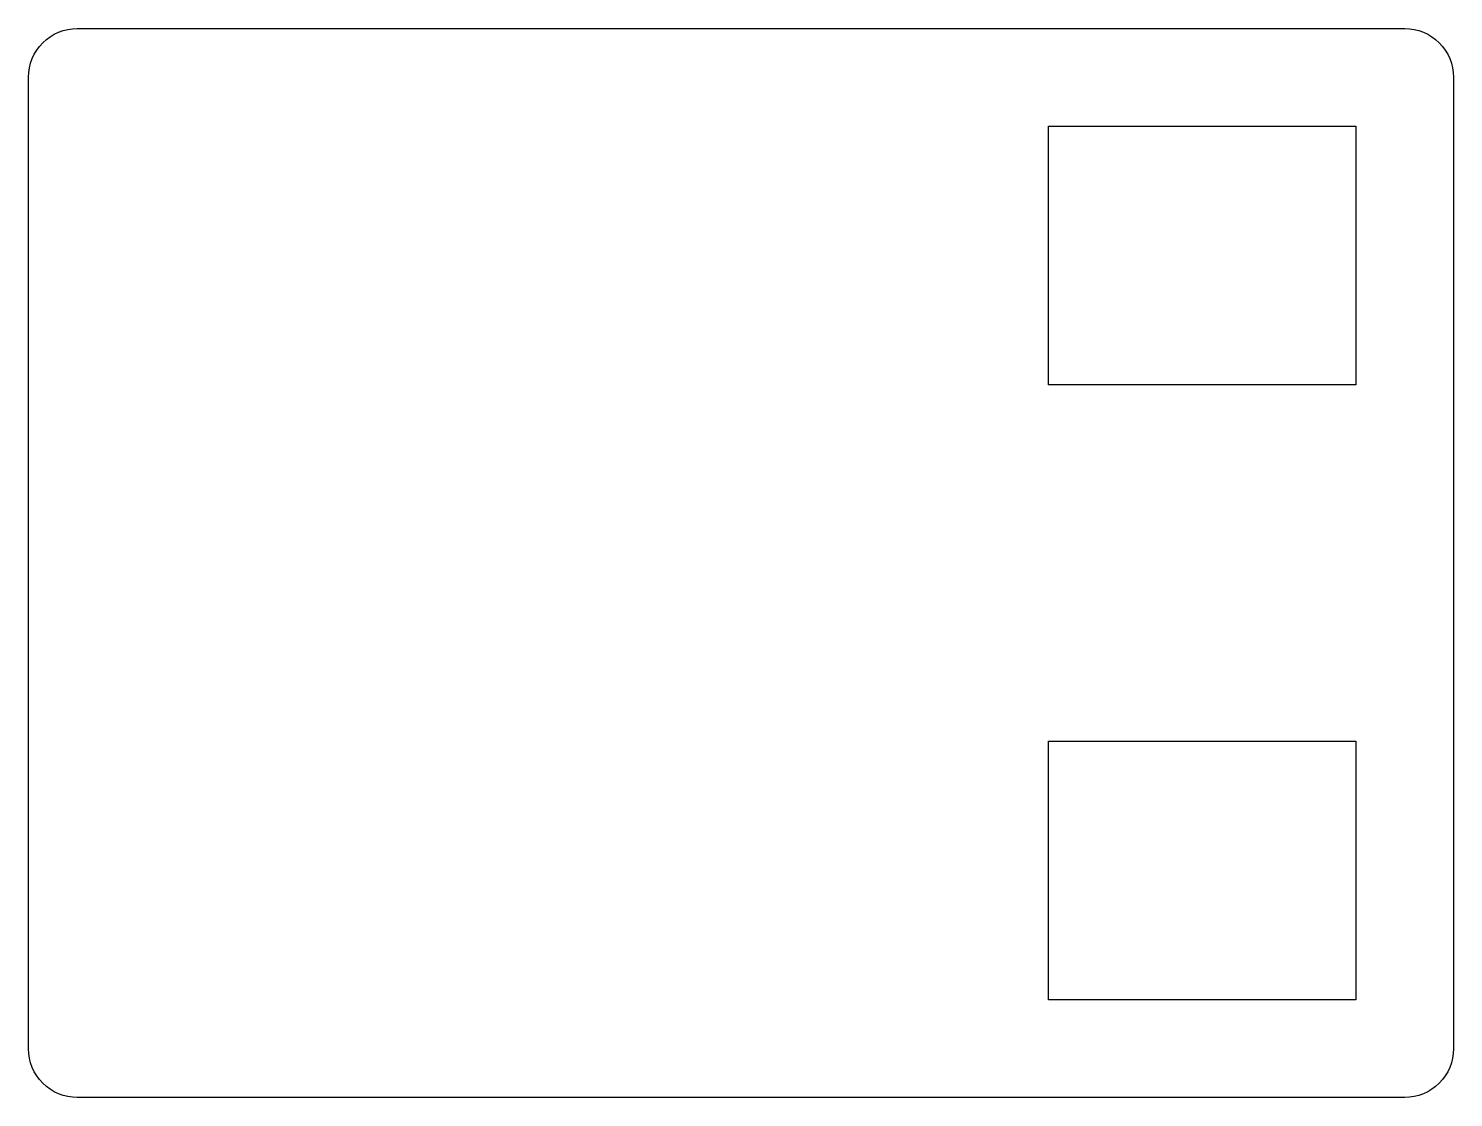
# Model space of a CAD drawing. Header units: millimetres. Extents: x -272 to 20, y -83 to 136.
import ezdxf

# ---------------------------------------------------------------- set-up
doc = ezdxf.new("R2010")
doc.units = ezdxf.units.MM
doc.layers.get('0').update_dxf_attribs({"linetype": 'CONTINUOUS'})

msp = doc.modelspace()

# ---------------------------------------------------------------- linework, layer by layer
for points in [[(20, -73, -0.414214), (10, -83), (-262, -83, -0.414214), (-272, -73), (-272, 126, -0.414214), (-262, 136), (10, 136, -0.414214), (20, 126)], [(10, -83), (-262, -83, -0.414214), (-272, -73), (-272, 126, -0.414214), (-262, 136), (10, 136, -0.414214), (20, 126), (20, -73, -0.414214)]]:
    msp.add_lwpolyline(points, format="xyb", close=True)
for points in [[(-63, 116), (0, 116), (0, 63), (-63, 63)], [(0, -63), (-63, -63), (-63, -10), (0, -10)]]:
    msp.add_lwpolyline(points, close=True)

doc.saveas('drawing.dxf')
